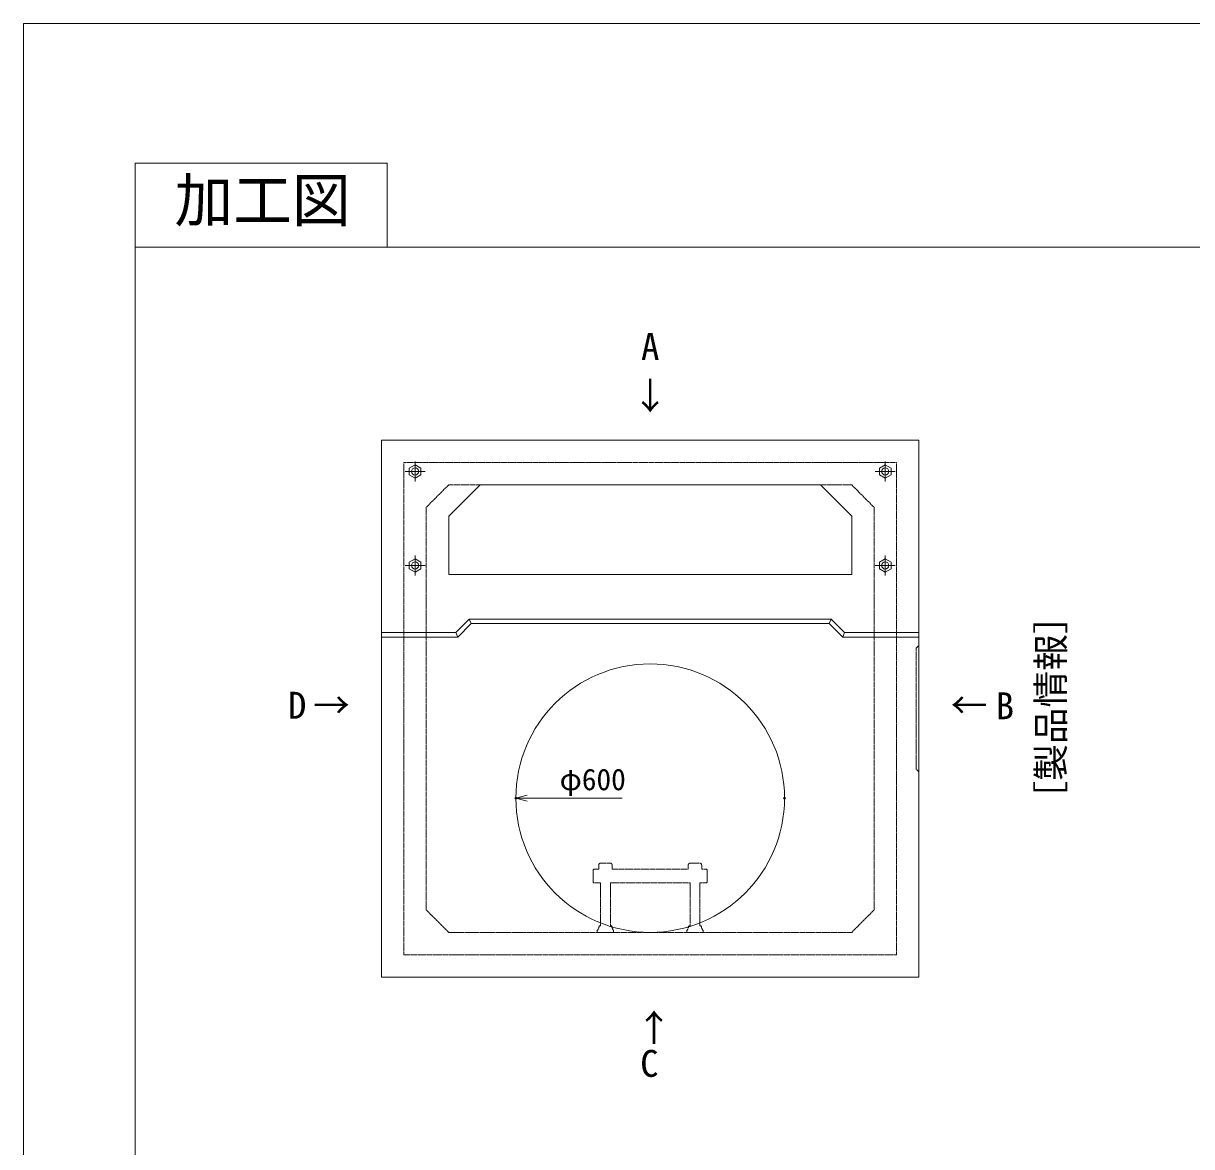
# Model space of a CAD drawing. Units: millimetres, scale not verified. Extents: x -3712 to 3712, y -2625 to 2625.
# Drawn here: x -3712 to -1103, y 115 to 2625 of the extents above; entities that cross this region are included whole.
import ezdxf
from ezdxf.enums import TextEntityAlignment as Align

# ---------------------------------------------------------------- set-up
doc = ezdxf.new("R2010")
doc.units = ezdxf.units.MM
doc.header["$LTSCALE"] = 10
doc.header["$PDMODE"] = 32
doc.header["$PDSIZE"] = 5
doc.linetypes.add('LONG_DASHED1', pattern=[7, 6, -1])
for name, color, linetype, lineweight in [('0-0_D-TTL', 7, 'Continuous', 9), ('0-1_Defpoints', 7, 'Continuous', 9), ('0-3_D-TTL-TXT', 7, 'Continuous', 9), ('0-5_D-STR-DIM', 3, 'Continuous', 9), ('0-6_0', 7, 'Continuous', 9), ('0-7_D-STR', 7, 'Continuous', 9), ('0-9_D-STR-STR1', 7, 'LONG_DASHED1', 9), ('0-A_D-STR-STR3', 2, 'LONG_DASHED1', 9), ('0-B_D-STR-STR2', 1, 'Continuous', 9)]:
    doc.layers.add(name, color=color, linetype=linetype, lineweight=lineweight)
doc.layers.add('0-4_D-STR-TXT', color=7, linetype='Continuous')
doc.styles.add('ＭＳ ゴシック', font='')
doc.styles.get('ＭＳ ゴシック').set_extended_font_data('MS Gothic')

# ---------------------------------------------------------------- blocks, each defined once
blk = doc.blocks.new('A$C4DE05FD1')
at = {"layer": '0-0_D-TTL', "color": 134}
for p, q in [((2000, 39500), (2000, 2000)), ((2000, 38000), (57400, 38000))]:
    blk.add_line(p, q, dxfattribs=at)
blk.add_lwpolyline([(2000, 39500), (6500, 39500), (6500, 38000)], dxfattribs=at)
at = {"layer": '0-1_Defpoints', "color": 134}
for q in [(0, 0), (59400, 42000)]:
    blk.add_line((0, 42000), q, dxfattribs=at)
at = {"layer": '0-3_D-TTL-TXT', "style": 'ＭＳ ゴシック'}
blk.add_text('加工図', height=769.7, dxfattribs=at).set_placement((2699.92, 38223.71), align=Align.BOTTOM_LEFT)
blk = doc.blocks.new('A$C1BF34DBF')
at = {"layer": '0-A_D-STR-STR3'}
for p, q in [((-817.5, 0), (-1182.5, 0)), ((-1182.5, 0), (-1182.5, -40)), ((-817.5, 0), (-817.5, -40)), ((817.5, 0), (1182.5, 0)), ((817.5, 0), (817.5, -40)), ((1182.5, 0), (1182.5, -40)), ((-1110, -150), (-1140, -150)), ((-1110, -1110), (-1110, -150)), ((-890, -150), (-860, -150)), ((-890, -1110), (-890, -150)), ((890, -150), (860, -150)), ((890, -1110), (890, -150)), ((1110, -1110), (1110, -150)), ((1110, -150), (1140, -150)), ((-1275, -1390), (-1275, -1130)), ((-1110, -1110), (-1255, -1110)), ((-890, -1110), (890, -1110)), ((1110, -1110), (1255, -1110)), ((1275, -1390), (1275, -1130)), ((-1255, -1410), (-1150, -1410)), ((-1150, -1410), (-1150, -1505)), ((-1110, -1545), (-890, -1545)), ((-850, -1410), (-850, -1505)), ((-850, -1410), (850, -1410)), ((850, -1410), (850, -1505)), ((890, -1545), (1110, -1545)), ((1150, -1410), (1150, -1505)), ((1255, -1410), (1150, -1410))]:
    blk.add_line(p, q, dxfattribs=at)
for centre, radius, start, end in [((-1339.5, -163.9), 200, 3.97846, 38.27098), ((-660.5, -163.9), 200, 141.72902, 176.02154), ((660.5, -163.9), 200, 3.97846, 38.27098), ((1339.5, -163.9), 200, 141.72902, 176.02154), ((-1255, -1130), 20, 90, 180), ((1255, -1130), 20, 0, 90), ((-1255, -1390), 20, 180, 270), ((-1110, -1505), 40, 180, 270), ((-890, -1505), 40, 270, 0), ((890, -1505), 40, 180, 270), ((1110, -1505), 40, 270, 0), ((1255, -1390), 20, 270, 0)]:
    blk.add_arc(centre, radius, start, end, dxfattribs=at)
blk = doc.blocks.new('A$C15421989')
at = {"layer": '0-B_D-STR-STR2'}
for p, q in [((225, 0), (-225, 0)), ((225, 0), (-225, 0)), ((0, 225), (0, -225)), ((0, 225), (0, -225))]:
    blk.add_line(p, q, dxfattribs=at)
blk.add_lwpolyline([(129.9, 75), (0, 150), (-129.9, 75), (-129.9, -75), (0, -150), (129.9, -75)], close=True, dxfattribs=at)
blk.add_circle((0, 0), 80, dxfattribs=at)
blk = doc.blocks.new('A$C70CC1A47')
at = {"layer": '0-9_D-STR-STR1'}
for p, q in [((0, 1410), (60, 1350)), ((60, -1350), (60, 1350)), ((60, -1350), (0, -1410))]:
    blk.add_line(p, q, dxfattribs=at)
blk = doc.blocks.new('A$C580F61B0')
at = {"layer": '0-7_D-STR'}
for p, q in [((-6000, 12000), (-6000, 0)), ((6000, 12000), (-6000, 12000)), ((-4500, 10300), (-3800, 11000)), ((-3800, 11000), (3800, 11000)), ((4500, 10300), (3800, 11000)), ((-4341.4, 7700), (-4041.4, 8000)), ((-4300, 7600), (-4000, 7900)), ((4041.4, 8000), (-4041.4, 8000)), ((-4041.4, 8000), (-4000, 7900)), ((4000, 7900), (-4000, 7900)), ((4041.4, 8000), (4000, 7900)), ((4300, 7600), (4000, 7900)), ((4341.4, 7700), (4041.4, 8000)), ((-4341.4, 7700), (-6000, 7700)), ((-4300, 7600), (-6000, 7600)), ((-4341.4, 7700), (-4300, 7600)), ((4341.4, 7700), (4300, 7600)), ((6000, 7600), (4300, 7600)), ((6000, 7700), (4341.4, 7700))]:
    blk.add_line(p, q, dxfattribs=at)
at = {"layer": '0-7_D-STR', "linetype": 'LONG_DASHED1'}
for p, q in [((-5500, 500), (-5500, 11500)), ((-5500, 11500), (5500, 11500)), ((5500, 500), (5500, 11500)), ((-4500, 11000), (-5000, 10500)), ((4500, 11000), (-4500, 11000)), ((4500, 11000), (5000, 10500)), ((-5000, 1500), (-5000, 10500)), ((5000, 1500), (5000, 10500)), ((-4500, 1000), (-5000, 1500)), ((4500, 1000), (5000, 1500)), ((-4500, 1000), (4500, 1000)), ((5500, 500), (-5500, 500))]:
    blk.add_line(p, q, dxfattribs=at)
at = {"layer": '0-7_D-STR'}
for points in [[(-6000, 0), (6000, 0), (6000, 12000)], [(-4500, 10300), (-4500, 9000), (4500, 9000), (4500, 10300)]]:
    blk.add_lwpolyline(points, dxfattribs=at)
blk.add_circle((0, 4000), 3000, dxfattribs=at)
for p in [(-5250, 11300), (-5250, 9200)]:
    blk.add_blockref('A$C15421989', p, dxfattribs=at)
at = {"layer": '0-7_D-STR', "xscale": -1}
for p in [(5250, 11300), (5250, 9200)]:
    blk.add_blockref('A$C15421989', p, dxfattribs=at)
at = {"layer": '0-9_D-STR-STR1', "rotation": 180}
blk.add_blockref('A$C70CC1A47', (6000, 6000), dxfattribs=at)
blk = doc.blocks.new('_Open30')
at = {"layer": '0-6_0'}
blk.add_line((0, 0), (-10, 0), dxfattribs=at)
blk.add_lwpolyline([(-10, 2.679), (0, 0), (-10, -2.679)], dxfattribs=at)
blk = doc.blocks.new('A$C1E2258C7')
at = {"layer": '0-4_D-STR-TXT', "style": 'ＭＳ ゴシック'}
for s, p in [('A', (-203.9, 7611.6)), ('↓', (-408.9, 6505.3)), ('D', (-8087.8, -405.8)), ('→', (-7527.2, -405.8)), ('←', (6711.9, -405.8)), ('B', (7716.5, -417.1)), ('C', (-223.1, -8408))]:
    blk.add_text(s, height=601.3, dxfattribs=at).set_placement(p, align=Align.BOTTOM_LEFT)
for s, rotation, p in [('［製品情報］', 90, (9427.8, -2434.4)), ('←', 270, (-405.8, -6711.9))]:
    blk.add_text(s, height=601.3, rotation=rotation, dxfattribs=at).set_placement(p, align=Align.BOTTOM_LEFT)
blk = doc.blocks.new('A$C61A35513')
at = {"layer": '0-5_D-STR-DIM'}
blk.add_blockref('A$C1E2258C7', (0, 0), dxfattribs=at)
blk = doc.blocks.new('A$C05C61A1B')
at = {"layer": '0-5_D-STR-DIM'}
blk.add_blockref('A$C61A35513', (0, 0), dxfattribs=at)

msp = doc.modelspace()

# ---------------------------------------------------------------- linework, layer by layer
at = {"layer": '0-1_Defpoints'}
for p in [(-2612.5, 893.75), (-2012.5, 893.75)]:
    msp.add_point(p, dxfattribs=at)
at = {"layer": '0-5_D-STR-DIM'}
msp.add_line((-2374.9, 893.75), (-2587.5, 893.75), dxfattribs=at)

# ---------------------------------------------------------------- block references
at = {"layer": '0-0_D-TTL', "xscale": 0.125, "yscale": 0.125}
msp.add_blockref('A$C4DE05FD1', (-3712.5, -2625), dxfattribs=at)
at = {"layer": '0-5_D-STR-DIM', "xscale": 0.1, "yscale": 0.1}
msp.add_blockref('A$C05C61A1B', (-2312.5, 1093.75), dxfattribs=at)
at = {"layer": '0-5_D-STR-DIM', "xscale": 2.5, "yscale": 2.5, "rotation": 180}
msp.add_blockref('_Open30', (-2612.5, 893.75), dxfattribs=at)
at = {"layer": '0-7_D-STR', "xscale": 0.1, "yscale": 0.1}
msp.add_blockref('A$C580F61B0', (-2312.5, 493.75), dxfattribs=at)
at = {"layer": '0-7_D-STR', "xscale": -0.1, "yscale": 0.1, "rotation": 180}
msp.add_blockref('A$C1BF34DBF', (-2312.5, 593.75), dxfattribs=at)

# ---------------------------------------------------------------- texts
at = {"layer": '0-5_D-STR-DIM', "style": 'ＭＳ ゴシック'}
msp.add_text('φ600', height=48.09, dxfattribs=at).set_placement((-2514.85, 897), align=Align.BOTTOM_LEFT)

doc.saveas('drawing.dxf')
